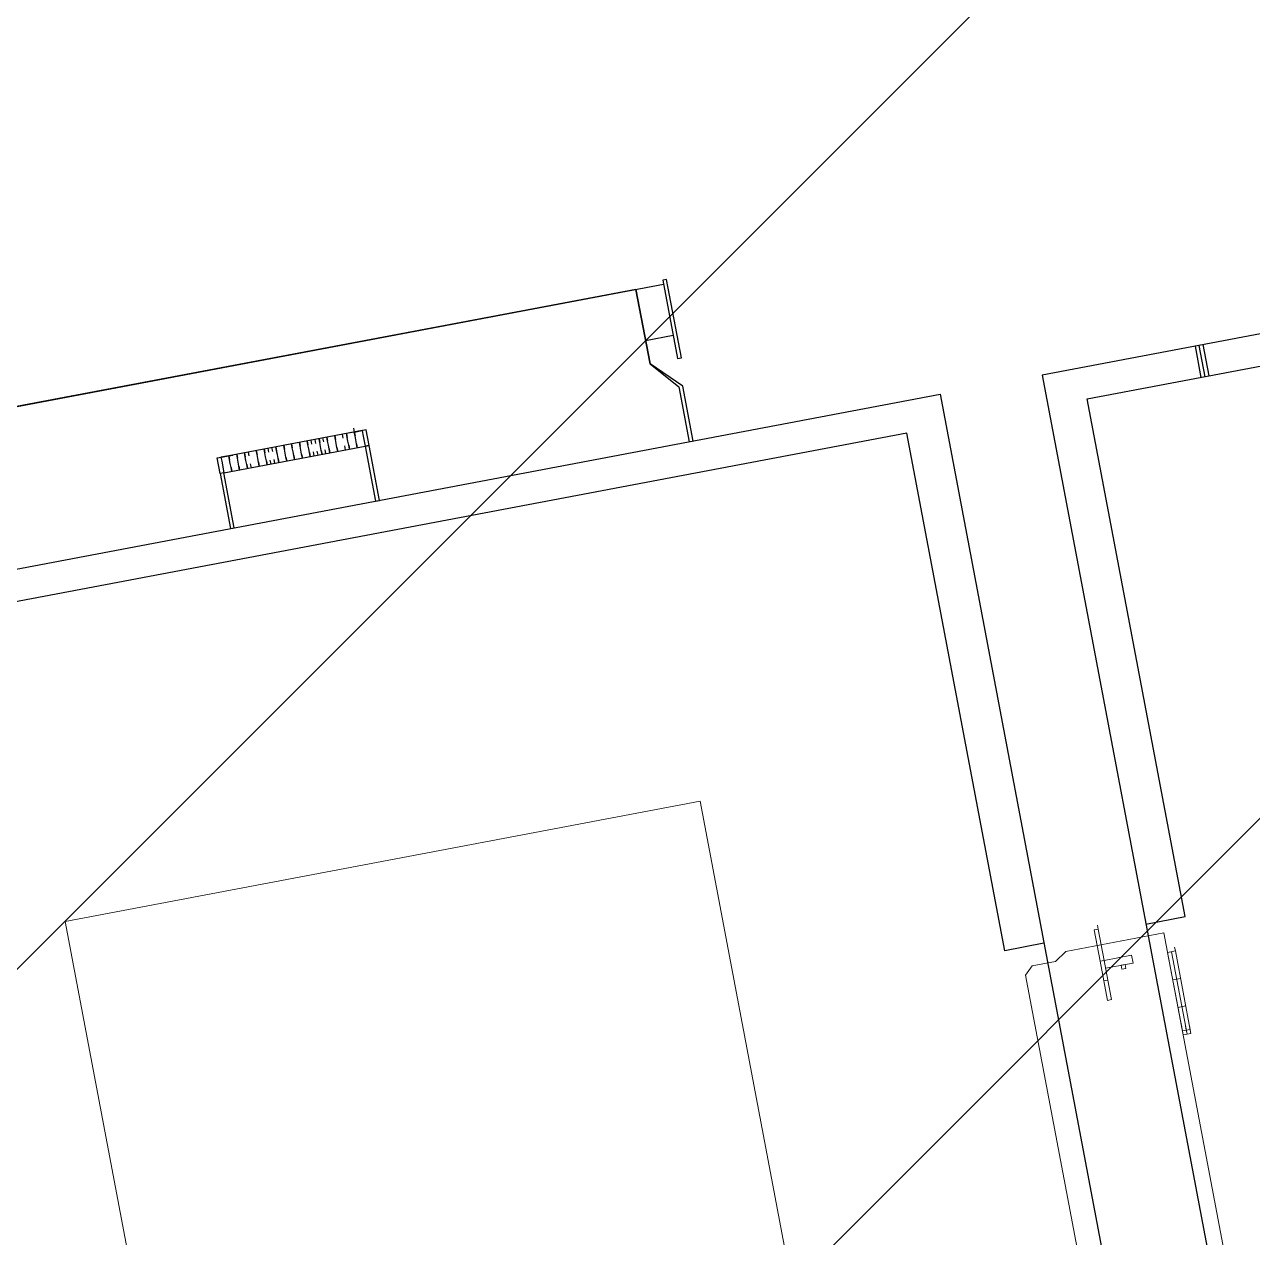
# Model space of a CAD drawing. Extents: x 407440 to 411585, y 6041728 to 6045069.
# Drawn here: x 408257.59 to 408275.25, y 6044248.5 to 6044265.94 of the extents above; entities that cross this region are included whole.
import ezdxf

# ---------------------------------------------------------------- set-up
doc = ezdxf.new("R2010")
doc.units = 0
doc.header["$LTSCALE"] = 5
doc.linetypes.add('foc-TIELINE', pattern=[1.875, 1.25, -0.625])
doc.layers.add('C-WS-T', color=13, linetype='Continuous', lineweight=9)
doc.layers.add('P-PROPOSED-EXISTING-H', color=59, linetype='Continuous')
doc.layers.add('T-TIE', color=201, linetype='foc-TIELINE')
doc.styles.add('80CG', font='ARIALN.TTF', dxfattribs={"height": 10})
doc.dimstyles.new('Compass 5 000', dxfattribs={"dimscale": 5, "dimtxt": 9, "dimasz": 2, "dimexe": 0.2, "dimexo": 0.0625, "dimgap": 0.5, "dimtad": 0, "dimtih": 1, "dimtoh": 1, "dimzin": 0, "dimdsep": 46, "dimtxsty": '80CG', "dimcen": 0.1, "dimse1": 1, "dimse2": 1, "dimclrd": 256, "dimclrt": 256, "dimaunit": 1, "dimadec": 4, "dimazin": 0, "dimtfac": 0.06, "dimtofl": 0, "dimtmove": 0, "dimatfit": 1, "dimfxl": 0.2, "dimtolj": 1, "dimtzin": 0, "dimlwd": -1, "dimarcsym": 0})

# ---------------------------------------------------------------- blocks, each defined once
blk = doc.blocks.new('P-RIG-877')
at = {"layer": 'T-TIE', "linetype": 'ByBlock', "lineweight": 25}
for points in [[(8.4383, -11.343), (8.2202, -11.343), (8.1513, -11.2741), (7.9906, -11.2741), (7.9906, -10.5393), (-4.1905, -10.5393), (-4.1905, -14.2246), (7.9906, -14.2246), (7.9906, -13.1914), (8.0021, -13.1914), (7.9217, -13.1684)], [(-2.5832, -14.2246), (-2.5832, -14.1098), (-4.0986, -14.1098), (-4.0986, -10.6541), (7.8873, -10.6541), (7.8873, -11.5037), (7.9906, -11.5037)], [(-4.1905, -13.7539), (-4.0986, -13.7539)], [(-4.1905, -13.7654), (-4.0986, -13.7654)], [(-4.1905, -13.7769), (-4.0986, -13.7769)], [(8.4383, -17.4048), (8.2202, -17.4048), (8.1513, -17.4737), (7.9906, -17.4737), (7.9906, -18.2084), (-4.1905, -18.2084), (-4.1905, -14.5231), (7.9906, -14.5231), (7.9906, -15.5564), (8.0021, -15.5564), (7.9217, -15.5794)], [(-2.5832, -14.5231), (-2.5832, -14.6379), (-4.0986, -14.6379), (-4.0986, -18.0936), (-2.8128, -18.0936), (-2.8128, -18.2084)], [(-4.6497, -17.4852), (-4.6497, -15.2464)], [(-4.5004, -15.3268), (-4.5004, -15.2464)], [(-4.1905, -15.2464), (-4.3512, -15.2464), (-4.4316, -15.3268), (-4.3512, -15.2579), (-4.1905, -15.2579)], [(-4.6497, -15.3268), (-4.6497, -17.4048), (-4.4316, -17.4048), (-4.6497, -17.4048)], [(-4.6497, -15.3268), (-4.4316, -15.3268), (-4.6497, -15.3268)], [(-4.4086, -16.1993), (-4.3971, -16.1993), (-4.3971, -16.1763), (-4.3856, -16.1763), (-4.3512, -16.1763), (-4.3512, -16.1649), (-4.3971, -16.1649), (-4.3971, -16.2108)], [(-4.3971, -16.1763), (-4.3971, -16.5667), (-4.3971, -16.5897), (-4.3856, -16.5897), (-4.3512, -16.5897), (-4.3512, -16.1763)], [(-4.3512, -16.1993), (-4.3627, -16.1993), (-4.3512, -16.1993), (-4.3627, -16.1993), (-4.3742, -16.1993), (-4.3856, -16.1993), (-4.3971, -16.1993), (-4.3856, -16.1993), (-4.3971, -16.1993), (-4.3856, -16.1993)], [(-4.3512, -16.2223), (-4.3627, -16.2223), (-4.3742, -16.2223), (-4.3856, -16.2223), (-4.3971, -16.2223), (-4.3856, -16.2223), (-4.3971, -16.2223), (-4.3856, -16.2223)], [(-4.3856, -16.2338), (-4.3971, -16.2338)], [(-4.3512, -16.2338), (-4.3627, -16.2338)], [(-4.3856, -16.2567), (-4.3971, -16.2567)], [(-4.3856, -16.2567), (-4.3971, -16.2567)], [(-4.3856, -16.2567), (-4.3971, -16.2567)], [(-4.3627, -16.2797), (-4.3512, -16.2797), (-4.3627, -16.2797), (-4.3742, -16.2797), (-4.3856, -16.2797), (-4.3971, -16.2797), (-4.3856, -16.2797), (-4.3971, -16.2797)], [(-4.3742, -16.2567), (-4.3856, -16.2567)], [(-4.3627, -16.2567), (-4.3742, -16.2567)], [(-4.3512, -16.2567), (-4.3627, -16.2567)], [(-4.3512, -16.2567), (-4.3627, -16.2567)], [(-4.3856, -16.2912), (-4.3971, -16.2912)], [(-4.3512, -16.3026), (-4.3627, -16.3026), (-4.3512, -16.3026), (-4.3627, -16.3026), (-4.3742, -16.3026), (-4.3856, -16.3026), (-4.3971, -16.3026), (-4.3856, -16.3026), (-4.3971, -16.3026), (-4.3856, -16.3026)], [(-4.3856, -16.3141), (-4.3971, -16.3141)], [(-4.3512, -16.2912), (-4.3627, -16.2912)], [(-4.3512, -16.3141), (-4.3627, -16.3141)], [(-4.3856, -16.3256), (-4.3971, -16.3256)], [(-4.3512, -16.3371), (-4.3627, -16.3371), (-4.3742, -16.3371), (-4.3856, -16.3371), (-4.3971, -16.3371), (-4.3856, -16.3371), (-4.3971, -16.3371), (-4.3856, -16.3371)], [(-4.3512, -16.3256), (-4.3627, -16.3256)], [(-4.3512, -16.36), (-4.3627, -16.36), (-4.3742, -16.36), (-4.3856, -16.36), (-4.3971, -16.36), (-4.3856, -16.36), (-4.3971, -16.36), (-4.3856, -16.36)], [(-4.3512, -16.383), (-4.3627, -16.383), (-4.3512, -16.383), (-4.3627, -16.383), (-4.3742, -16.383), (-4.3856, -16.383), (-4.3971, -16.383), (-4.3856, -16.383), (-4.3971, -16.383), (-4.3856, -16.383)], [(-4.3512, -16.406), (-4.3627, -16.406), (-4.3742, -16.406), (-4.3856, -16.406), (-4.3971, -16.406), (-4.3856, -16.406), (-4.3971, -16.406), (-4.3856, -16.406)], [(-4.3512, -16.4289), (-4.3627, -16.4289), (-4.3742, -16.4289), (-4.3856, -16.4289), (-4.3971, -16.4289), (-4.3856, -16.4289), (-4.3971, -16.4289), (-4.3856, -16.4289)], [(-4.3856, -16.4404), (-4.3971, -16.4404)], [(-4.3856, -16.4519), (-4.3971, -16.4519)], [(-4.3512, -16.4404), (-4.3627, -16.4404)], [(-4.3512, -16.4519), (-4.3627, -16.4519)], [(-4.3512, -16.4634), (-4.3627, -16.4634), (-4.3512, -16.4634), (-4.3627, -16.4634), (-4.3742, -16.4634), (-4.3856, -16.4634), (-4.3971, -16.4634), (-4.3856, -16.4634), (-4.3971, -16.4634), (-4.3856, -16.4634)], [(-4.3512, -16.4863), (-4.3627, -16.4863), (-4.3512, -16.4863), (-4.3627, -16.4863), (-4.3742, -16.4863), (-4.3856, -16.4863), (-4.3971, -16.4863), (-4.3856, -16.4863), (-4.3971, -16.4863), (-4.3856, -16.4863)], [(-4.3856, -16.5093), (-4.3971, -16.5093)], [(-4.3512, -16.5208), (-4.3627, -16.5208), (-4.3742, -16.5208), (-4.3856, -16.5208), (-4.3971, -16.5208), (-4.3856, -16.5208), (-4.3971, -16.5208), (-4.3856, -16.5208)], [(-4.3512, -16.5093), (-4.3627, -16.5093)], [(-4.3512, -16.5437), (-4.3627, -16.5437), (-4.3742, -16.5437), (-4.3856, -16.5437), (-4.3971, -16.5437), (-4.3856, -16.5437), (-4.3971, -16.5437), (-4.3856, -16.5437)], [(-4.3512, -16.6011), (-4.3971, -16.6011), (-4.3971, -16.5552)], [(-4.3512, -16.5667), (-4.3627, -16.5667), (-4.3742, -16.5667), (-4.3856, -16.5667), (-4.3971, -16.5667), (-4.3856, -16.5667), (-4.3971, -16.5667), (-4.3856, -16.5667)]]:
    blk.add_lwpolyline(points, dxfattribs=at)
at = {"layer": 'T-TIE', "linetype": 'ByBlock', "lineweight": 18}
for points in [[(-2.2732, -14.1557), (-2.2617, -14.1557), (-2.2502, -14.1557), (-2.2502, -14.1672), (-2.2617, -14.1672), (-2.2617, -14.1557), (-2.2617, -14.1787), (-2.4913, -14.1787), (-2.5028, -14.1787)], [(-2.4913, -14.1672), (-2.2502, -14.1672), (-2.2502, -14.1787), (-2.2617, -14.1787), (-2.2617, -14.1672), (-2.2732, -14.1672), (-2.2617, -14.1672), (-2.2732, -14.1672), (-2.2617, -14.1672), (-2.2502, -14.1672), (-2.2502, -14.1557), (-2.4913, -14.1557), (-2.4913, -14.1787), (-2.4913, -14.1557), (-2.5028, -14.1557)], [(-2.411, -14.1557), (-2.411, -14.1787)], [(-2.3306, -14.1557), (-2.3306, -14.1787)], [(-2.2617, -14.1787), (-2.2617, -14.1557), (-2.2617, -14.1787), (-2.2732, -14.1787)], [(-2.5028, -14.3739), (-2.5487, -14.3739), (-2.5946, -14.3739), (-2.5487, -14.3739), (-2.5028, -14.3739), (-2.5028, -14.3624), (-2.5028, -14.282), (-2.4798, -14.282), (-2.4798, -14.3624)], [(-2.5946, -14.3739), (-2.5946, -14.3624), (-2.5946, -14.3739)], [(-2.5946, -14.3739), (-2.5946, -14.3624), (-2.5946, -14.3739)], [(-2.5028, -14.3624), (-2.5487, -14.3624), (-2.5028, -14.3624)], [(-2.4454, -14.3624), (-2.388, -14.3624)], [(-2.388, -14.3739), (-2.4454, -14.3739)]]:
    blk.add_lwpolyline(points, dxfattribs=at)
for points in [[(-0.1148, -14.592), (-0.0918, -14.569), (-0.0918, -14.5002), (-0.0689, -14.4657), (-0.0689, -14.1787), (-2.5487, -14.1787), (-2.5487, -14.4657), (-2.5258, -14.5002), (-2.5258, -14.569), (-2.5028, -14.592)], [(-2.2617, -14.1672), (-2.2502, -14.1672)], [(-2.4684, -14.305), (-2.4798, -14.305), (-2.4798, -14.3165), (-2.4684, -14.3165)], [(-2.5487, -14.3624), (-2.5946, -14.3624), (-2.6061, -14.3624), (-2.5946, -14.3624), (-2.5487, -14.3624), (-2.5487, -14.3739), (-2.5028, -14.3739), (-2.4454, -14.3739), (-2.388, -14.3739), (-2.388, -14.3624), (-2.4454, -14.3624), (-2.4454, -14.3739), (-2.388, -14.3739), (-2.388, -14.3624), (-2.4454, -14.3624), (-2.5028, -14.3624)], [(-1.8484, -15.4186), (-3.1687, -15.4186), (-3.1687, -17.2785), (-1.8484, -17.2785)]]:
    blk.add_lwpolyline(points, close=True, dxfattribs=at)
at = {"layer": 'T-TIE', "linetype": 'ByBlock', "lineweight": 25}
for points in [[(-4.4316, -15.2349), (-4.6612, -15.2349), (-4.6612, -15.2464), (-4.4316, -15.2464)], [(-4.1905, -16.1649), (-4.3512, -16.1649), (-4.3512, -16.1763), (-4.1905, -16.1763)], [(-4.3627, -16.2223), (-4.3512, -16.2223)], [(-4.3971, -16.2567), (-4.3856, -16.2567)], [(-4.3971, -16.2797), (-4.3856, -16.2797)], [(-4.3627, -16.2567), (-4.3512, -16.2567)], [(-4.3627, -16.2797), (-4.3512, -16.2797)], [(-4.3627, -16.3371), (-4.3512, -16.3371)], [(-4.3627, -16.36), (-4.3512, -16.36)], [(-4.3627, -16.406), (-4.3512, -16.406)], [(-4.3627, -16.4289), (-4.3512, -16.4289)], [(-4.3627, -16.5208), (-4.3512, -16.5208)], [(-4.3627, -16.5437), (-4.3512, -16.5437)], [(-4.3627, -16.5667), (-4.3512, -16.5667)], [(-4.1905, -16.5897), (-4.3512, -16.5897), (-4.3512, -16.6011), (-4.1905, -16.6011)]]:
    blk.add_lwpolyline(points, close=True, dxfattribs=at)

msp = doc.modelspace()

# ---------------------------------------------------------------- hatches: boundary and pattern name
at = {"layer": 'P-PROPOSED-EXISTING-H'}
h = msp.add_hatch(dxfattribs=at)
h.set_pattern_fill('ANSI31', color=256, scale=3.498392, style=0)
h.set_pattern_definition([(45, (-2243.128, 2713.837), (-7.854113246, 7.854113246), [])])
edge = h.paths.add_edge_path()
edge.add_line((408709.29, 6043818.222), (408241.305, 6043729.713))
edge.add_line((408241.305, 6043729.713), (407794.436, 6043645.198))
edge.add_line((407794.436, 6043645.198), (407673.83, 6044282.895))
edge.add_line((407673.83, 6044282.895), (408123.669, 6044351.83))
edge.add_line((408123.669, 6044351.83), (408654.575, 6044433.189))
edge.add_line((408654.575, 6044433.189), (409028.997, 6044539.866))
edge.add_line((409028.997, 6044539.866), (409149.726, 6043901.52))
edge.add_line((409149.726, 6043901.52), (408898.792, 6043854.062))
edge.add_arc((408782.127, 6043952.01), 152.33, 241.43508, 319.98432, ccw=False)

# ---------------------------------------------------------------- block references
at = {"layer": 'T-TIE', "linetype": 'ByBlock', "xscale": 4.999999999955019, "yscale": 4.999999999955019, "zscale": 4.999999999955019, "rotation": 280.7096999997605}
msp.add_blockref('P-RIG-877', (408346.005, 6044253.532), dxfattribs=at)

# ---------------------------------------------------------------- leaders
at = {"layer": 'C-WS-T', "path_type": 1}
msp.add_leader([(408304.661, 6044249.842), (408268.457, 6044293.337)], dimstyle='Compass 5 000', override={"dimgap": 0.5, "dimtad": 0}, dxfattribs=at)

doc.saveas('drawing.dxf')
